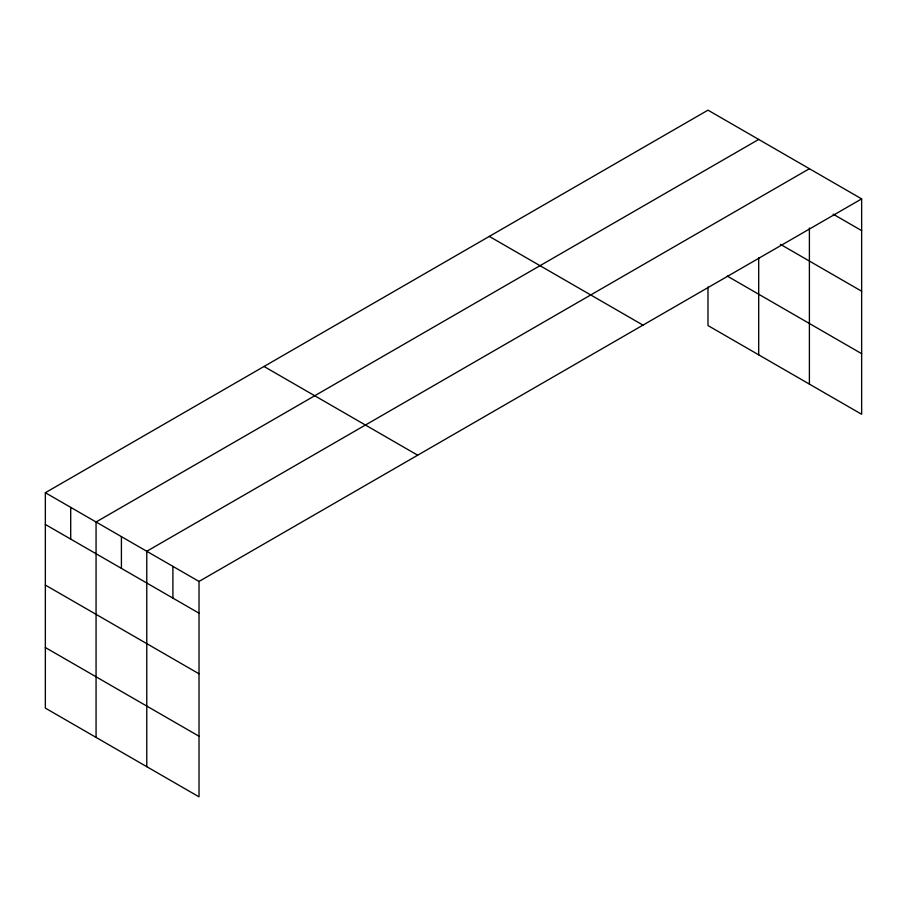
<?xml version="1.0" encoding="UTF-8"?>
<svg xmlns="http://www.w3.org/2000/svg" width="907" height="907" viewBox="0 0 907 907"><rect width="100%" height="100%" fill="white"/><g stroke="black" fill="none" stroke-linecap="round" stroke-linejoin="round"><path stroke-width="1.36" d="M45.35 492.716L199.018 581.444L199.018 796.845L45.35 708.118L45.35 492.716L707.982 110.155L861.65 198.882L861.65 414.284L707.982 325.556L707.982 286.986M758.694 139.44L96.063 522.001L96.063 737.402M809.395 168.713L146.775 551.275L146.775 766.676M199.018 581.444L861.65 198.882M833.148 214.165L861.65 230.627M780.417 244.334L861.65 291.226M727.301 276.102L861.65 353.673M489.315 236.41L642.984 325.125M264.016 366.473L417.685 455.201M45.35 524.461L199.018 613.189M45.35 585.072L199.018 673.799M45.35 647.519L199.018 736.235M809.395 228.008L809.395 384.115M758.694 257.577L758.694 354.83M172.897 566.365L172.897 598.11M121.413 536.638L121.413 568.383M70.701 507.364L70.701 539.109"/></g></svg>
